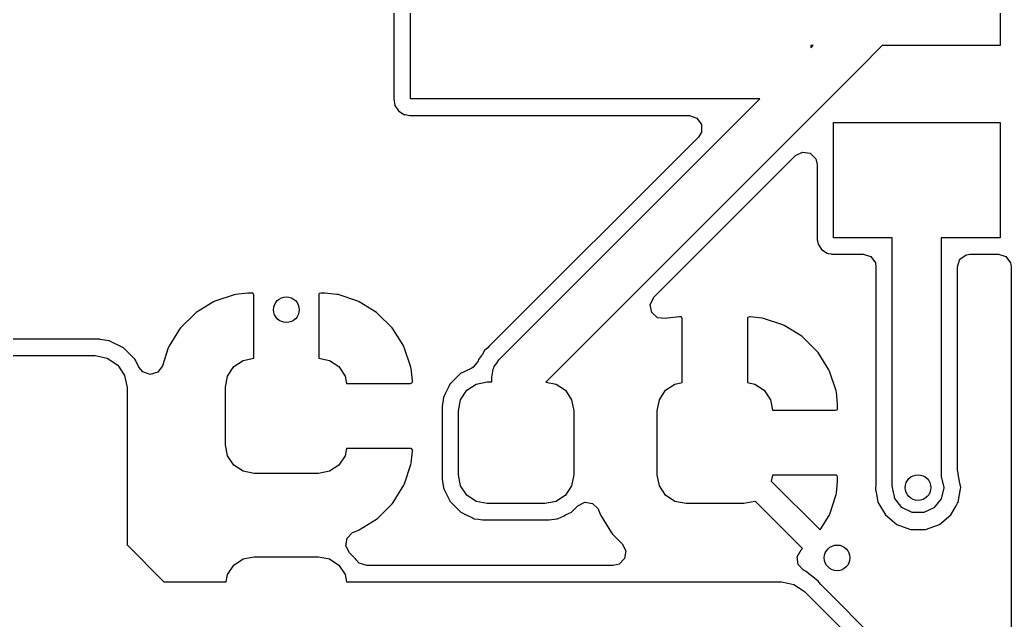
# Model space of a CAD drawing. Extents: x 3.59 to 5.68, y -3.55 to -1.66.
# Drawn here: x 4.2612 to 4.5656, y -2.9502 to -2.7657 of the extents above; entities that cross this region are included whole.
import ezdxf

# ---------------------------------------------------------------- set-up
doc = ezdxf.new("R2010")
doc.units = 0
doc.header["$MEASUREMENT"] = 0
doc.layers.add('BLACK', color=7, linetype='CONTINUOUS')

msp = doc.modelspace()

# ---------------------------------------------------------------- linework, layer by layer
at = {"layer": 'BLACK', "linetype": 'CONTINUOUS'}
for p, q in [((4.3811, -2.79002), (4.3811, -2.72179)), ((4.5622, -2.73819), (4.5622, -2.77362)), ((4.37598, -2.75455), (4.37598, -2.79002)), ((4.50413, -2.77362), (4.50413, -2.77432)), ((4.50413, -2.77432), (4.50483, -2.77362)), ((4.50483, -2.77362), (4.50413, -2.77362)), ((4.52604, -2.77362), (4.51904, -2.78063)), ((4.5622, -2.77362), (4.52604, -2.77362)), ((4.51904, -2.78063), (4.42267, -2.87701)), ((4.37598, -2.79002), (4.37637, -2.79198)), ((4.48843, -2.79002), (4.3811, -2.79002)), ((4.40828, -2.87019), (4.48843, -2.79002)), ((4.37637, -2.79198), (4.37748, -2.79364)), ((4.37748, -2.79364), (4.37914, -2.79475)), ((4.37914, -2.79475), (4.37952, -2.79482)), ((4.37952, -2.79482), (4.38091, -2.7951)), ((4.38091, -2.7951), (4.38091, -2.7951)), ((4.38091, -2.7951), (4.3811, -2.79514)), ((4.3811, -2.79514), (4.46681, -2.79514)), ((4.46681, -2.79514), (4.4691, -2.79588)), ((4.4691, -2.79588), (4.47052, -2.79783)), ((4.47052, -2.79783), (4.47052, -2.80024)), ((4.51102, -2.83268), (4.51102, -2.79724)), ((4.51102, -2.79724), (4.5622, -2.79724)), ((4.5622, -2.79724), (4.5622, -2.83268)), ((4.47052, -2.80024), (4.46957, -2.80179)), ((4.46957, -2.80179), (4.40524, -2.86613)), ((4.49935, -2.80742), (4.5015, -2.80632)), ((4.5015, -2.80632), (4.50388, -2.8067)), ((4.50388, -2.8067), (4.50558, -2.8084)), ((4.49504, -2.81173), (4.49935, -2.80742)), ((4.50558, -2.8084), (4.506, -2.81017)), ((4.45585, -2.85093), (4.49504, -2.81173)), ((4.506, -2.81017), (4.506, -2.83317)), ((4.506, -2.83317), (4.50604, -2.83336)), ((4.50604, -2.83336), (4.50604, -2.83336)), ((4.50604, -2.83336), (4.50609, -2.83359)), ((4.50609, -2.83359), (4.5063, -2.83464)), ((4.52911, -2.83268), (4.51102, -2.83268)), ((4.52911, -2.90906), (4.52911, -2.83268)), ((4.5622, -2.83268), (4.54411, -2.83268)), ((4.54411, -2.83268), (4.54411, -2.90608)), ((4.5063, -2.83464), (4.5074, -2.8363)), ((4.5074, -2.8363), (4.50907, -2.83741)), ((4.50907, -2.83741), (4.50944, -2.83748)), ((4.50944, -2.83748), (4.51034, -2.83766)), ((4.51034, -2.83766), (4.51034, -2.83766)), ((4.51034, -2.83766), (4.51053, -2.8377)), ((4.51053, -2.8377), (4.5202, -2.8377)), ((4.5202, -2.8377), (4.52249, -2.83844)), ((4.52249, -2.83844), (4.5239, -2.84039)), ((4.5239, -2.84039), (4.52409, -2.84159)), ((4.54913, -2.84159), (4.54988, -2.8393)), ((4.54988, -2.8393), (4.55183, -2.83789)), ((4.55183, -2.83789), (4.55303, -2.8377)), ((4.55303, -2.8377), (4.56171, -2.8377)), ((4.56171, -2.8377), (4.564, -2.83844)), ((4.564, -2.83844), (4.56542, -2.84039)), ((4.56542, -2.84039), (4.56561, -2.84159)), ((4.52409, -2.84159), (4.52409, -2.90809)), ((4.54913, -2.90397), (4.54913, -2.84159)), ((4.56561, -2.84159), (4.56561, -3.03103)), ((4.32066, -2.85236), (4.31532, -2.85566)), ((4.32106, -2.85216), (4.32066, -2.85236)), ((4.32703, -2.85017), (4.32106, -2.85216)), ((4.32744, -2.85008), (4.32703, -2.85017)), ((4.33116, -2.8497), (4.32744, -2.85008)), ((4.33136, -2.84969), (4.33116, -2.8497)), ((4.33269, -2.84969), (4.33136, -2.84969)), ((4.33285, -2.84981), (4.33269, -2.84969)), ((4.33302, -2.85031), (4.33285, -2.84981)), ((4.33302, -2.86972), (4.33302, -2.85031)), ((4.35313, -2.84985), (4.35302, -2.85001)), ((4.35302, -2.85001), (4.35302, -2.86972)), ((4.35363, -2.84969), (4.35313, -2.84985)), ((4.35468, -2.84969), (4.35363, -2.84969)), ((4.35488, -2.8497), (4.35468, -2.84969)), ((4.35854, -2.85007), (4.35488, -2.8497)), ((4.35895, -2.85016), (4.35854, -2.85007)), ((4.36492, -2.85214), (4.35895, -2.85016)), ((4.36533, -2.85233), (4.36492, -2.85214)), ((4.37067, -2.85563), (4.36533, -2.85233)), ((4.45473, -2.85329), (4.45585, -2.85093)), ((4.31532, -2.85566), (4.31497, -2.85594)), ((4.37103, -2.85591), (4.37067, -2.85563)), ((4.45523, -2.85564), (4.45473, -2.85329)), ((4.45703, -2.85725), (4.45523, -2.85564)), ((4.31497, -2.85594), (4.31053, -2.86038)), ((4.37547, -2.86034), (4.37103, -2.85591)), ((4.45943, -2.85749), (4.45703, -2.85725)), ((4.46002, -2.85736), (4.45943, -2.85749)), ((4.46373, -2.85698), (4.46002, -2.85736)), ((4.46393, -2.85697), (4.46373, -2.85698)), ((4.46428, -2.85697), (4.46393, -2.85697)), ((4.46444, -2.85709), (4.46428, -2.85697)), ((4.46461, -2.85759), (4.46444, -2.85709)), ((4.46461, -2.8772), (4.46461, -2.85759)), ((4.48472, -2.85713), (4.48461, -2.85729)), ((4.48461, -2.85729), (4.48461, -2.8772)), ((4.48522, -2.85697), (4.48472, -2.85713)), ((4.48528, -2.85697), (4.48522, -2.85697)), ((4.48548, -2.85698), (4.48528, -2.85697)), ((4.48914, -2.85735), (4.48548, -2.85698)), ((4.48956, -2.85744), (4.48914, -2.85735)), ((4.49553, -2.85942), (4.48956, -2.85744)), ((4.31025, -2.86073), (4.30696, -2.86608)), ((4.31053, -2.86038), (4.31025, -2.86073)), ((4.37575, -2.86069), (4.37547, -2.86034)), ((4.37905, -2.86603), (4.37575, -2.86069)), ((4.49594, -2.85961), (4.49553, -2.85942)), ((4.50128, -2.86291), (4.49594, -2.85961)), ((4.26811, -2.86388), (4.25037, -2.86388)), ((4.28566, -2.86388), (4.26811, -2.86388)), ((4.2858, -2.8639), (4.28566, -2.86388)), ((4.28645, -2.864), (4.2858, -2.8639)), ((4.2858, -2.8639), (4.2858, -2.8639)), ((4.28856, -2.8643), (4.28645, -2.864)), ((4.29301, -2.86648), (4.28856, -2.8643)), ((4.50163, -2.86319), (4.50128, -2.86291)), ((4.50607, -2.86762), (4.50163, -2.86319)), ((4.29651, -2.86997), (4.29301, -2.86648)), ((4.30677, -2.86648), (4.30494, -2.872)), ((4.30696, -2.86608), (4.30677, -2.86648)), ((4.37924, -2.86644), (4.37905, -2.86603)), ((4.38123, -2.8724), (4.37924, -2.86644)), ((4.40384, -2.86732), (4.4031, -2.86861)), ((4.40499, -2.86636), (4.40384, -2.86732)), ((4.40524, -2.86613), (4.40499, -2.86636)), ((4.50635, -2.86797), (4.50607, -2.86762)), ((4.25178, -2.8689), (4.28426, -2.8689)), ((4.28426, -2.8689), (4.28802, -2.86965)), ((4.28802, -2.86965), (4.29122, -2.87178)), ((4.29665, -2.87026), (4.29651, -2.86997)), ((4.29774, -2.87249), (4.29665, -2.87026)), ((4.29665, -2.87026), (4.29665, -2.87026)), ((4.32691, -2.87228), (4.32978, -2.87036)), ((4.32978, -2.87036), (4.33302, -2.86972)), ((4.35302, -2.86972), (4.35625, -2.87036)), ((4.35625, -2.87036), (4.35912, -2.87228)), ((4.40181, -2.87075), (4.40166, -2.87111)), ((4.40183, -2.87076), (4.40181, -2.87075)), ((4.40197, -2.87045), (4.40183, -2.87076)), ((4.40206, -2.87012), (4.40197, -2.87045)), ((4.40292, -2.8689), (4.40206, -2.87012)), ((4.4031, -2.86861), (4.40292, -2.8689)), ((4.40761, -2.87125), (4.40828, -2.87019)), ((4.50966, -2.87331), (4.50635, -2.86797)), ((4.29122, -2.87178), (4.29335, -2.87498)), ((4.29893, -2.87391), (4.29774, -2.87249)), ((4.30122, -2.87467), (4.29893, -2.87391)), ((4.30351, -2.87394), (4.30122, -2.87467)), ((4.30494, -2.872), (4.30351, -2.87394)), ((4.32499, -2.87516), (4.32691, -2.87228)), ((4.35912, -2.87228), (4.36104, -2.87516)), ((4.38132, -2.87282), (4.38123, -2.8724)), ((4.38171, -2.87653), (4.38132, -2.87282)), ((4.39973, -2.87282), (4.39653, -2.87439)), ((4.39998, -2.8727), (4.39973, -2.87282)), ((4.40041, -2.87245), (4.39998, -2.8727)), ((4.40151, -2.87107), (4.40041, -2.87245)), ((4.40164, -2.87114), (4.40151, -2.87107)), ((4.40166, -2.87111), (4.40164, -2.87114)), ((4.40636, -2.87426), (4.4065, -2.87301)), ((4.4065, -2.87301), (4.40673, -2.87265)), ((4.40673, -2.87265), (4.40683, -2.87223)), ((4.40683, -2.87223), (4.40761, -2.87125)), ((4.50985, -2.87372), (4.50966, -2.87331)), ((4.51184, -2.87968), (4.50985, -2.87372)), ((4.29335, -2.87498), (4.2941, -2.87874)), ((4.32431, -2.87855), (4.32499, -2.87516)), ((4.36104, -2.87516), (4.36149, -2.87741)), ((4.38172, -2.87673), (4.38171, -2.87653)), ((4.38172, -2.87708), (4.38172, -2.87673)), ((4.39653, -2.87439), (4.39327, -2.87766)), ((4.40133, -2.87764), (4.40472, -2.87697)), ((4.40472, -2.87697), (4.40608, -2.87697)), ((4.40608, -2.87548), (4.40636, -2.87426)), ((4.40608, -2.87697), (4.40608, -2.87548)), ((4.2941, -2.87874), (4.2941, -2.92709)), ((4.32431, -2.89626), (4.32431, -2.87855)), ((4.36149, -2.87741), (4.3811, -2.87741)), ((4.3811, -2.87741), (4.3816, -2.87724)), ((4.3816, -2.87724), (4.38172, -2.87708)), ((4.39293, -2.87835), (4.3917, -2.88087)), ((4.39327, -2.87766), (4.39293, -2.87835)), ((4.39654, -2.88244), (4.39846, -2.87956)), ((4.39846, -2.87956), (4.40133, -2.87764)), ((4.42267, -2.87701), (4.42583, -2.87764)), ((4.42583, -2.87764), (4.4287, -2.87956)), ((4.4287, -2.87956), (4.43062, -2.88244)), ((4.45756, -2.88244), (4.45948, -2.87956)), ((4.45948, -2.87956), (4.46236, -2.87764)), ((4.46236, -2.87764), (4.46461, -2.8772)), ((4.48461, -2.8772), (4.48685, -2.87764)), ((4.48685, -2.87764), (4.48973, -2.87956)), ((4.48973, -2.87956), (4.49165, -2.88244)), ((4.51193, -2.8801), (4.51184, -2.87968)), ((4.39124, -2.88181), (4.39085, -2.88451)), ((4.3917, -2.88087), (4.39124, -2.88181)), ((4.39587, -2.88583), (4.39654, -2.88244)), ((4.43062, -2.88244), (4.4313, -2.88583)), ((4.45689, -2.88583), (4.45756, -2.88244)), ((4.49165, -2.88244), (4.49229, -2.88567)), ((4.51231, -2.88381), (4.51193, -2.8801)), ((4.39085, -2.88451), (4.39085, -2.90683)), ((4.39587, -2.90551), (4.39587, -2.88583)), ((4.4313, -2.88583), (4.4313, -2.90551)), ((4.45689, -2.90551), (4.45689, -2.88583)), ((4.49229, -2.88567), (4.51171, -2.88567)), ((4.51171, -2.88567), (4.5122, -2.88551)), ((4.5122, -2.88551), (4.51232, -2.88534)), ((4.51232, -2.88401), (4.51231, -2.88381)), ((4.51232, -2.88534), (4.51232, -2.88401)), ((4.32499, -2.89965), (4.32431, -2.89626)), ((4.36149, -2.89741), (4.36104, -2.89965)), ((4.38139, -2.89741), (4.36149, -2.89741)), ((4.38133, -2.90194), (4.38171, -2.89828)), ((4.38155, -2.89752), (4.38139, -2.89741)), ((4.38172, -2.89802), (4.38155, -2.89752)), ((4.38171, -2.89828), (4.38172, -2.89808)), ((4.38172, -2.89808), (4.38172, -2.89802)), ((4.32691, -2.90253), (4.32499, -2.89965)), ((4.36104, -2.89965), (4.35912, -2.90253)), ((4.32978, -2.90445), (4.32691, -2.90253)), ((4.35912, -2.90253), (4.35625, -2.90445)), ((4.37926, -2.90833), (4.38124, -2.90236)), ((4.38124, -2.90236), (4.38133, -2.90194)), ((4.54931, -2.90497), (4.54913, -2.90397)), ((4.33317, -2.90512), (4.32978, -2.90445)), ((4.35286, -2.90512), (4.33317, -2.90512)), ((4.35625, -2.90445), (4.35286, -2.90512)), ((4.39085, -2.90683), (4.39125, -2.90955)), ((4.39654, -2.9089), (4.39587, -2.90551)), ((4.4313, -2.90551), (4.43062, -2.9089)), ((4.45756, -2.9089), (4.45689, -2.90551)), ((4.49229, -2.90567), (4.49194, -2.90744)), ((4.49194, -2.90744), (4.50694, -2.92243)), ((4.512, -2.90567), (4.49229, -2.90567)), ((4.51216, -2.90579), (4.512, -2.90567)), ((4.51232, -2.90629), (4.51216, -2.90579)), ((4.51231, -2.90753), (4.51232, -2.90733)), ((4.51232, -2.90733), (4.51232, -2.90629)), ((4.54411, -2.90608), (4.54488, -2.90945)), ((4.54937, -2.90531), (4.54931, -2.90497)), ((4.54931, -2.90497), (4.54931, -2.90497)), ((4.54978, -2.90762), (4.54937, -2.90531)), ((4.54937, -2.90531), (4.54937, -2.90531)), ((4.37578, -2.91408), (4.37907, -2.90874)), ((4.37907, -2.90874), (4.37926, -2.90833)), ((4.39125, -2.90955), (4.39138, -2.90983)), ((4.39138, -2.90983), (4.39138, -2.90983)), ((4.39138, -2.90983), (4.39171, -2.91049)), ((4.39171, -2.91049), (4.39328, -2.9137)), ((4.39846, -2.91178), (4.39654, -2.9089)), ((4.43062, -2.9089), (4.4287, -2.91178)), ((4.45948, -2.91178), (4.45756, -2.9089)), ((4.51194, -2.91119), (4.51231, -2.90753)), ((4.52404, -2.90877), (4.52392, -2.90945)), ((4.52392, -2.90945), (4.52397, -2.90977)), ((4.52398, -2.90985), (4.52395, -2.91016)), ((4.52395, -2.91016), (4.52404, -2.91049)), ((4.52397, -2.90977), (4.52397, -2.9098)), ((4.52397, -2.9098), (4.52398, -2.90985)), ((4.52409, -2.90809), (4.52404, -2.90877)), ((4.52404, -2.91049), (4.52417, -2.911)), ((4.52917, -2.90929), (4.52911, -2.90906)), ((4.52913, -2.90944), (4.52917, -2.90929)), ((4.52946, -2.91087), (4.52913, -2.90944)), ((4.54488, -2.90948), (4.54409, -2.91289)), ((4.54488, -2.90945), (4.54488, -2.90948)), ((4.54972, -2.91161), (4.55004, -2.90978)), ((4.5501, -2.90945), (4.54978, -2.90762)), ((4.55004, -2.90978), (4.5501, -2.90945)), ((4.40133, -2.9137), (4.39846, -2.91178)), ((4.4287, -2.91178), (4.42583, -2.9137)), ((4.46236, -2.9137), (4.45948, -2.91178)), ((4.50987, -2.91758), (4.51185, -2.91161)), ((4.51185, -2.91161), (4.51194, -2.91119)), ((4.52417, -2.911), (4.52425, -2.91133)), ((4.52425, -2.91133), (4.5247, -2.91393)), ((4.52953, -2.91152), (4.52946, -2.91087)), ((4.52965, -2.91171), (4.52953, -2.91152)), ((4.52991, -2.91285), (4.52965, -2.91171)), ((4.53208, -2.91559), (4.52991, -2.91285)), ((4.54409, -2.91289), (4.5419, -2.91562)), ((4.54931, -2.91393), (4.54972, -2.91161)), ((4.37107, -2.91887), (4.3755, -2.91443)), ((4.3755, -2.91443), (4.37578, -2.91408)), ((4.39328, -2.9137), (4.39655, -2.91697)), ((4.40472, -2.91437), (4.40133, -2.9137)), ((4.42244, -2.91437), (4.40472, -2.91437)), ((4.42583, -2.9137), (4.42244, -2.91437)), ((4.43063, -2.91695), (4.43255, -2.91503)), ((4.43255, -2.91503), (4.4347, -2.91393)), ((4.4347, -2.91393), (4.43708, -2.91431)), ((4.43708, -2.91431), (4.43878, -2.91601)), ((4.43878, -2.91601), (4.43901, -2.91655)), ((4.43901, -2.91655), (4.43937, -2.91762)), ((4.46575, -2.91437), (4.46236, -2.9137)), ((4.48346, -2.91437), (4.46575, -2.91437)), ((4.48685, -2.9137), (4.48346, -2.91437)), ((4.48698, -2.91361), (4.48685, -2.9137)), ((4.50157, -2.9282), (4.48698, -2.91361)), ((4.5247, -2.91393), (4.52698, -2.91786)), ((4.53524, -2.91712), (4.53208, -2.91559)), ((4.5419, -2.91562), (4.53874, -2.91713)), ((4.54704, -2.91786), (4.54867, -2.91503)), ((4.54867, -2.91503), (4.54914, -2.91422)), ((4.54914, -2.91422), (4.54931, -2.91393)), ((4.54914, -2.91422), (4.54914, -2.91422)), ((4.36538, -2.92246), (4.37071, -2.91915)), ((4.37071, -2.91915), (4.37107, -2.91887)), ((4.39655, -2.91697), (4.39779, -2.91757)), ((4.39779, -2.91757), (4.40043, -2.91886)), ((4.40043, -2.91886), (4.40043, -2.91886)), ((4.40043, -2.91886), (4.4007, -2.919)), ((4.4007, -2.919), (4.402, -2.91918)), ((4.402, -2.91918), (4.40327, -2.91937)), ((4.40327, -2.91937), (4.40327, -2.91937)), ((4.40327, -2.91937), (4.40341, -2.91939)), ((4.40341, -2.91939), (4.41353, -2.91939)), ((4.41353, -2.91939), (4.42376, -2.91939)), ((4.42376, -2.91939), (4.42597, -2.91906)), ((4.42597, -2.91906), (4.42618, -2.91903)), ((4.42618, -2.91903), (4.42648, -2.91899)), ((4.42648, -2.91899), (4.42833, -2.91808)), ((4.42833, -2.91808), (4.42877, -2.91786)), ((4.42877, -2.91786), (4.43063, -2.91695)), ((4.43937, -2.91762), (4.43956, -2.91803)), ((4.43956, -2.91803), (4.44286, -2.92337)), ((4.50694, -2.92243), (4.50968, -2.91798)), ((4.50968, -2.91798), (4.50987, -2.91758)), ((4.52698, -2.91786), (4.53046, -2.92079)), ((4.53874, -2.91713), (4.53524, -2.91712)), ((4.54355, -2.92079), (4.54704, -2.91786)), ((4.3639, -2.923), (4.36497, -2.92265)), ((4.36497, -2.92265), (4.36538, -2.92246)), ((4.53046, -2.92079), (4.53473, -2.92234)), ((4.53473, -2.92234), (4.53928, -2.92234)), ((4.53928, -2.92234), (4.54355, -2.92079)), ((4.36128, -2.92732), (4.36165, -2.92494)), ((4.36165, -2.92494), (4.36336, -2.92323)), ((4.36336, -2.92323), (4.3639, -2.923)), ((4.44286, -2.92337), (4.44314, -2.92372)), ((4.44314, -2.92372), (4.44618, -2.92675)), ((4.2941, -2.92709), (4.30544, -2.93843)), ((4.36237, -2.92946), (4.36128, -2.92732)), ((4.44618, -2.92675), (4.44727, -2.9289)), ((4.49993, -2.93071), (4.50109, -2.9286)), ((4.50109, -2.9286), (4.50134, -2.92838)), ((4.50134, -2.92838), (4.50157, -2.9282)), ((4.32691, -2.93331), (4.32978, -2.93139)), ((4.32978, -2.93139), (4.33317, -2.93071)), ((4.33317, -2.93071), (4.35286, -2.93071)), ((4.35286, -2.93071), (4.35625, -2.93139)), ((4.35625, -2.93139), (4.35912, -2.93331)), ((4.3643, -2.93138), (4.36237, -2.92946)), ((4.36444, -2.93167), (4.3643, -2.93138)), ((4.36452, -2.93178), (4.36444, -2.93167)), ((4.3654, -2.93267), (4.36452, -2.93178)), ((4.4469, -2.93128), (4.4452, -2.93298)), ((4.44727, -2.9289), (4.4469, -2.93128)), ((4.50024, -2.9331), (4.49993, -2.93071)), ((4.32499, -2.93618), (4.32691, -2.93331)), ((4.35912, -2.93331), (4.36104, -2.93618)), ((4.36769, -2.93341), (4.3654, -2.93267)), ((4.44342, -2.93341), (4.36769, -2.93341)), ((4.4452, -2.93298), (4.44342, -2.93341)), ((4.50178, -2.93475), (4.50024, -2.9331)), ((4.50178, -2.93476), (4.50178, -2.93475)), ((4.50202, -2.93493), (4.50178, -2.93476)), ((4.50178, -2.93476), (4.50178, -2.93476)), ((4.50178, -2.93476), (4.50178, -2.93476)), ((4.32454, -2.93843), (4.32499, -2.93618)), ((4.36104, -2.93618), (4.36149, -2.93843)), ((4.50213, -2.93499), (4.50202, -2.93493)), ((4.50241, -2.93509), (4.50213, -2.93499)), ((4.50267, -2.93528), (4.50241, -2.93509)), ((4.50403, -2.93636), (4.50267, -2.93528)), ((4.50267, -2.93528), (4.50267, -2.93528)), ((4.50418, -2.93647), (4.50403, -2.93636)), ((4.50482, -2.93693), (4.50418, -2.93647)), ((4.50493, -2.93704), (4.50482, -2.93693)), ((4.50501, -2.9371), (4.50493, -2.93704)), ((4.50525, -2.93732), (4.50501, -2.9371)), ((4.50634, -2.93818), (4.50525, -2.93732)), ((4.30544, -2.93843), (4.32454, -2.93843)), ((4.36149, -2.93843), (4.49508, -2.93843)), ((4.49508, -2.93843), (4.49508, -2.93843)), ((4.49508, -2.93843), (4.49508, -2.93843)), ((4.49508, -2.93843), (4.49705, -2.93882)), ((4.49705, -2.93882), (4.49891, -2.93919)), ((4.49891, -2.93919), (4.49891, -2.93919)), ((4.49891, -2.93919), (4.49891, -2.93919)), ((4.49891, -2.93919), (4.50062, -2.94033)), ((4.50062, -2.94033), (4.50215, -2.94136)), ((4.50661, -2.9386), (4.50634, -2.93818)), ((4.50713, -2.93924), (4.50661, -2.9386)), ((4.53794, -2.97006), (4.50713, -2.93924)), ((4.50215, -2.94136), (4.50215, -2.94136)), ((4.50215, -2.94136), (4.50215, -2.94136)), ((4.50215, -2.94136), (4.53467, -2.97389))]:
    msp.add_line(p, q, dxfattribs=at)
at = {"layer": 'BLACK'}
for centre in [(4.34303, -2.85479), (4.53701, -2.90945), (4.51215, -2.93105)]:
    msp.add_circle(centre, 0.00394, dxfattribs=at)

doc.saveas('drawing.dxf')
